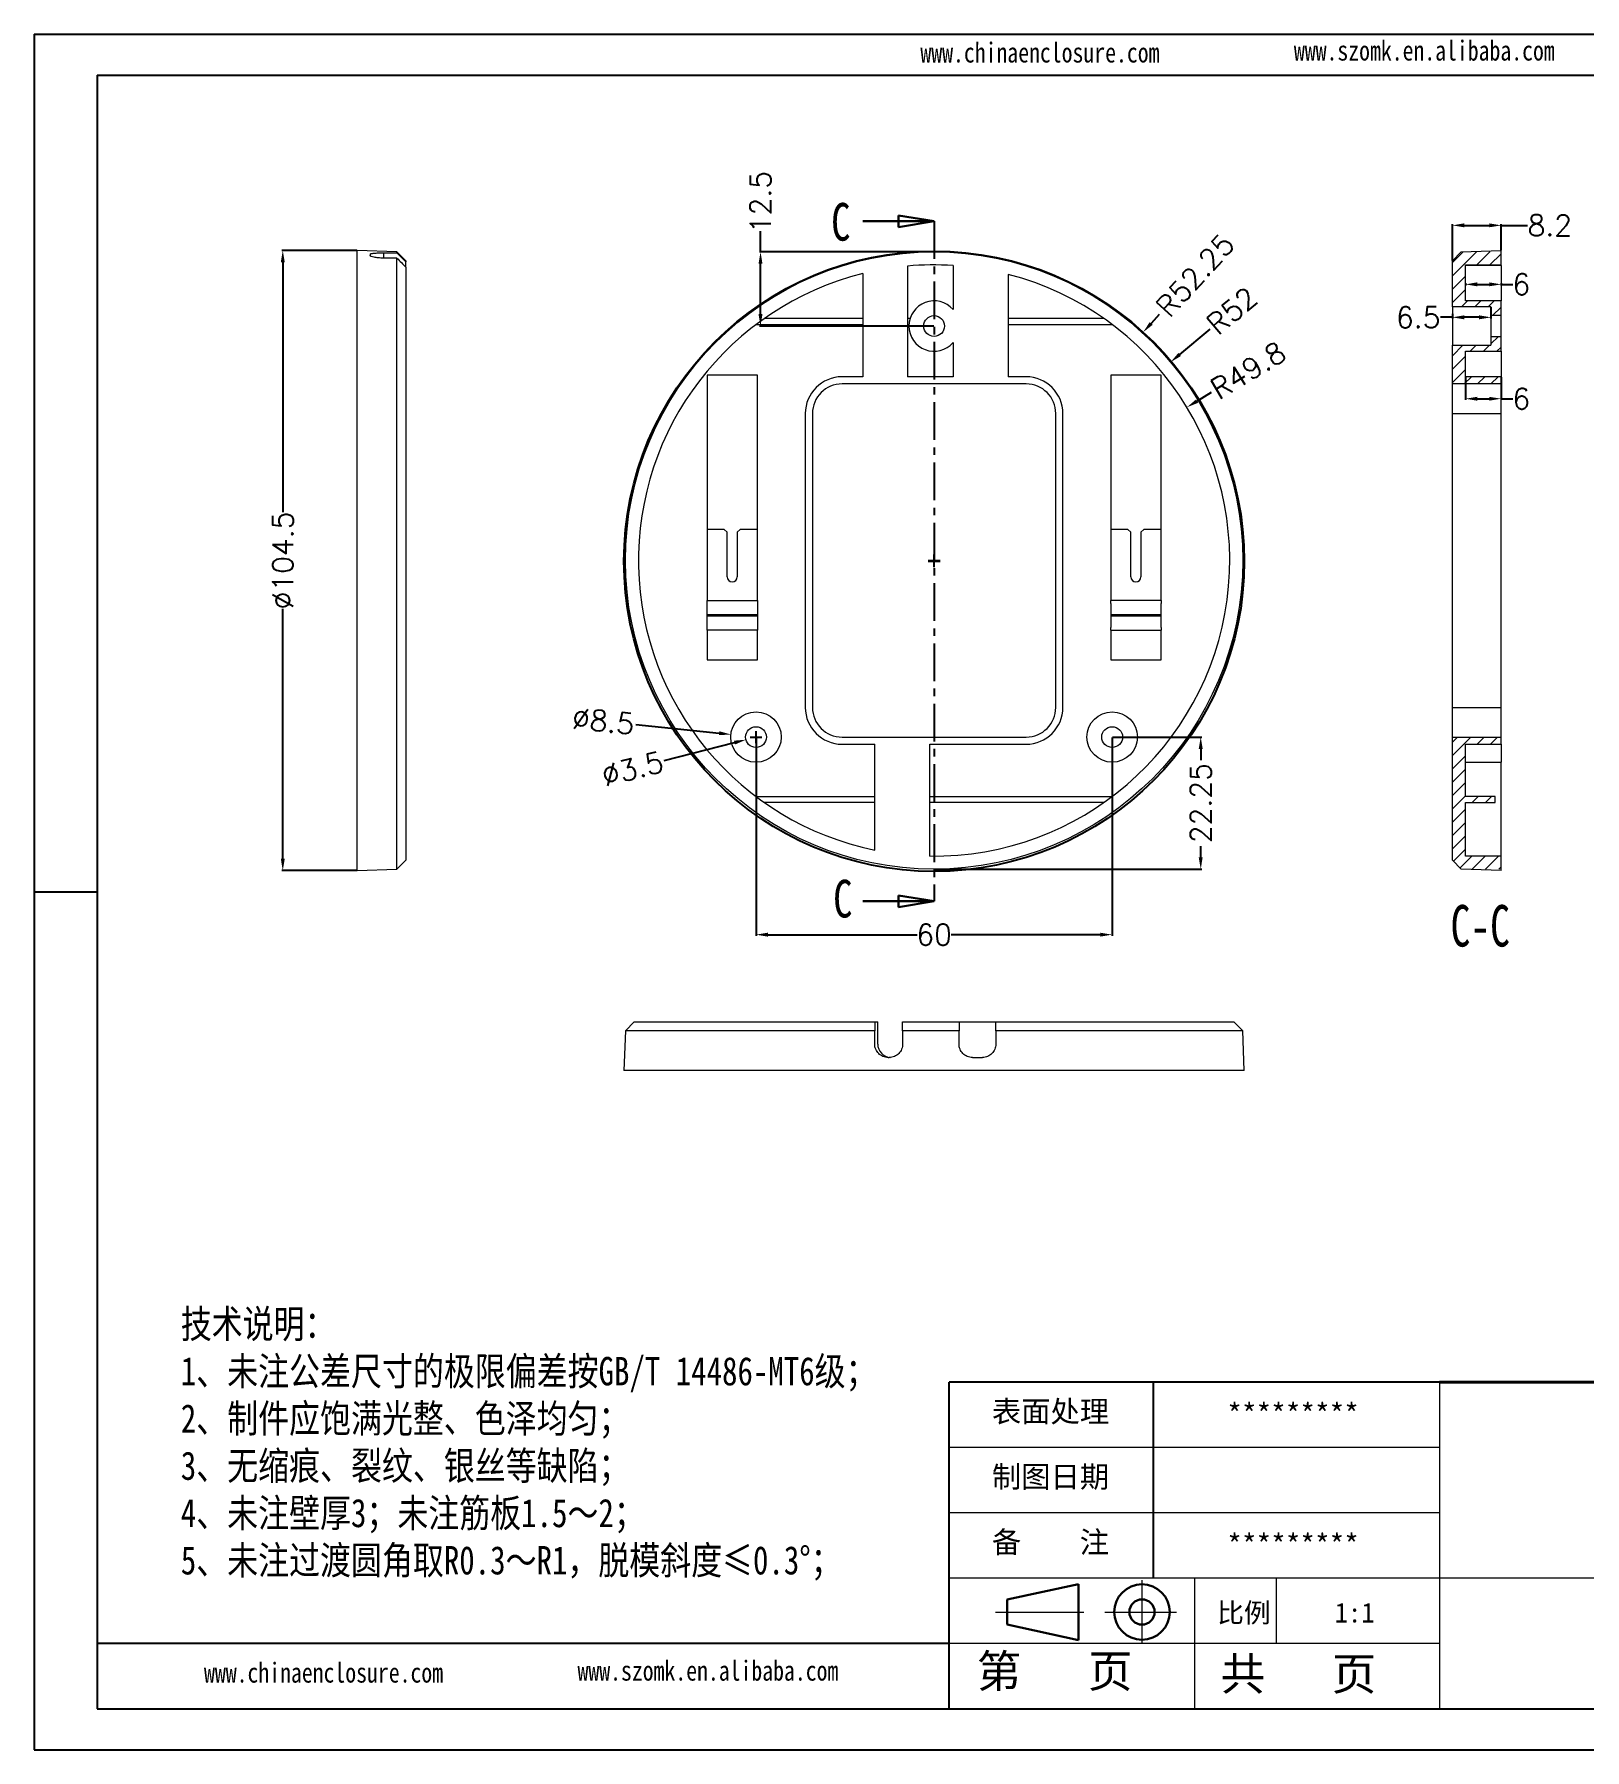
# Model space of a CAD drawing. Header units: inches. Extents: x 2104 to 3832, y 410 to 823.
# Drawn here: x 3423.5 to 3684.6, y 409.8 to 698.8 of the extents above; entities that cross this region are included whole.
import ezdxf

# ---------------------------------------------------------------- set-up
doc = ezdxf.new("R2010")
doc.units = ezdxf.units.IN
doc.linetypes.add('CENTER', pattern=[10.16, 6.35, -1.27, 1.27, -1.27])
doc.linetypes.add('CENTER2', pattern=[28.575, 19.05, -3.175, 3.175, -3.175])
doc.layers.add('文字', color=81, linetype='Continuous')
for name, color, linetype, lineweight in [('粗实线', 7, 'Continuous', 30), ('细实线', 3, 'Continuous', 9), ('细点划线', 2, 'CENTER2', 9)]:
    doc.layers.add(name, color=color, linetype=linetype, lineweight=lineweight)
doc.styles.add('SLDTEXTSTYLE0', font='TXT', dxfattribs={"width": 0.75})
doc.styles.add('SLDTEXTSTYLE3', font='TXT', dxfattribs={"width": 0.7})
doc.styles.get("Standard").update_dxf_attribs({"font": 'txt', "bigfont": 'gbcbig.shx'})
doc.styles.add('宋体', font='', dxfattribs={"width": 0.8, "height": 3.5})
doc.styles.get('宋体').set_extended_font_data('SimSun')
doc.dimstyles.new('3.5', dxfattribs={"dimtxt": 3.5, "dimasz": 2, "dimexe": 0.18, "dimexo": 0.0625, "dimgap": 0.25, "dimtad": 0, "dimzin": 12, "dimdsep": 46, "dimtxsty": 'Standard', "dimcen": 1, "dimclrd": 3, "dimclre": 3, "dimadec": 0, "dimazin": 0, "dimtfac": 1, "dimtofl": 0, "dimtmove": 0, "dimatfit": 3, "dimfxl": 1, "dimtolj": 1, "dimtzin": 0, "dimarcsym": 0})
pattern_1 = [(45, (-527.2351, 6e-14), (-1.122532, 1.122532), [])]

# ---------------------------------------------------------------- blocks, each defined once
blk = doc.blocks.new('_CLOSED')
at = {"color": 0, "linetype": 'ByBlock', "lineweight": -2}
for p, q in [((-1, 0.166667), (0, 0)), ((-1, 0.166667), (-1, -0.166667)), ((0, 0), (-1, -0.166667)), ((0, 0), (-1, 0))]:
    blk.add_line(p, q, dxfattribs=at)
blk = doc.blocks.new('*D51')
at = {"color": 3, "lineweight": -2}
for p, q in [((3545.04, 580.34), (3545.04, 546.93)), ((3605.04, 580.34), (3605.04, 546.93)), ((3547.04, 547.11), (3572.17, 547.11)), ((3603.04, 547.11), (3577.92, 547.11))]:
    blk.add_line(p, q, dxfattribs=at)
at = {"color": 3}
for points in [[(3547.04, 547.44), (3547.04, 546.78), (3545.04, 547.11)], [(3603.04, 547.44), (3603.04, 546.78), (3605.04, 547.11)]]:
    blk.add_solid(points, dxfattribs=at)
at = {"layer": 'Defpoints', "color": 0}
for p in [(3545.04, 580.4), (3605.04, 580.4), (3605.04, 547.11)]:
    blk.add_point(p, dxfattribs=at)
at = {"color": 0, "insert": (3575.04, 547.11), "char_height": 3.5, "attachment_point": 5}
blk.add_mtext('\\A1;60', dxfattribs=at)
blk = doc.blocks.new('*D52')
at = {"color": 3, "lineweight": -2}
for p, q in [((3605.1, 580.4), (3620.14, 580.4)), ((3619.96, 578.4), (3619.96, 576.52)), ((3619.96, 560.15), (3619.96, 562.02)), ((3575.1, 558.15), (3620.14, 558.15))]:
    blk.add_line(p, q, dxfattribs=at)
at = {"color": 3}
for points in [[(3619.62, 578.4), (3620.29, 578.4), (3619.96, 580.4)], [(3619.62, 560.15), (3620.29, 560.15), (3619.96, 558.15)]]:
    blk.add_solid(points, dxfattribs=at)
at = {"layer": 'Defpoints', "color": 0}
for p in [(3605.04, 580.4), (3575.04, 558.15), (3619.96, 558.15)]:
    blk.add_point(p, dxfattribs=at)
at = {"color": 0, "insert": (3619.96, 569.27), "char_height": 3.5, "attachment_point": 5, "rotation": 90}
blk.add_mtext('\\A1;22.25', dxfattribs=at)
blk = doc.blocks.new('*D53')
at = {"color": 3, "lineweight": -2}
for p, q in [((3545.8, 662.15), (3545.8, 665.61)), ((3574.98, 662.15), (3545.62, 662.15)), ((3545.8, 651.65), (3545.8, 660.15)), ((3574.98, 649.65), (3545.62, 649.65))]:
    blk.add_line(p, q, dxfattribs=at)
at = {"color": 3}
for points in [[(3545.47, 660.15), (3546.13, 660.15), (3545.8, 662.15)], [(3545.47, 651.65), (3546.13, 651.65), (3545.8, 649.65)]]:
    blk.add_solid(points, dxfattribs=at)
at = {"layer": 'Defpoints', "color": 0}
for p in [(3545.8, 662.15), (3575.04, 662.15), (3575.04, 649.65)]:
    blk.add_point(p, dxfattribs=at)
at = {"color": 0, "insert": (3545.8, 670.53), "char_height": 3.5, "attachment_point": 5, "rotation": 90}
blk.add_mtext('\\A1;12.5', dxfattribs=at)
blk = doc.blocks.new('*D55')
at = {"color": 3, "lineweight": -2}
for p, q in [((3524.78, 582.52), (3538.82, 581.05)), ((3545.04, 579.4), (3545.04, 581.4)), ((3544.04, 580.4), (3546.04, 580.4))]:
    blk.add_line(p, q, dxfattribs=at)
at = {"color": 3}
blk.add_solid([(3538.86, 581.38), (3538.79, 580.72), (3540.81, 580.84)], dxfattribs=at)
at = {"layer": 'Defpoints', "color": 0}
for p in [(3540.81, 580.84), (3549.27, 579.96)]:
    blk.add_point(p, dxfattribs=at)
at = {"color": 0, "insert": (3519.31, 583.09), "char_height": 3.5, "attachment_point": 5, "rotation": 354.0237}
blk.add_mtext('\\A1;∅8.5', dxfattribs=at)
blk = doc.blocks.new('*D56')
at = {"color": 3, "lineweight": -2}
for p, q in [((3545.04, 579.4), (3545.04, 581.4)), ((3529.55, 576.43), (3541.41, 579.47)), ((3544.04, 580.4), (3546.04, 580.4))]:
    blk.add_line(p, q, dxfattribs=at)
at = {"color": 3}
blk.add_solid([(3541.33, 579.79), (3541.49, 579.14), (3543.35, 579.96)], dxfattribs=at)
at = {"layer": 'Defpoints', "color": 0}
for p in [(3543.35, 579.96), (3546.74, 580.83)]:
    blk.add_point(p, dxfattribs=at)
at = {"color": 0, "insert": (3524.22, 575.06), "char_height": 3.5, "attachment_point": 5, "rotation": 14.3834}
blk.add_mtext('\\A1;∅3.5', dxfattribs=at)
blk = doc.blocks.new('*D120')
at = {"color": 3, "lineweight": -2}
for p, q in [((3662.35, 660.71), (3662.35, 666.79)), ((3664.35, 666.61), (3668.55, 666.61)), ((3670.55, 662.46), (3670.55, 666.79)), ((3670.55, 666.61), (3675.02, 666.61))]:
    blk.add_line(p, q, dxfattribs=at)
at = {"color": 3}
for points in [[(3664.35, 666.95), (3664.35, 666.28), (3662.35, 666.61)], [(3668.55, 666.95), (3668.55, 666.28), (3670.55, 666.61)]]:
    blk.add_solid(points, dxfattribs=at)
at = {"layer": 'Defpoints', "color": 0}
for p in [(3662.35, 666.61), (3670.55, 662.4), (3662.35, 660.65)]:
    blk.add_point(p, dxfattribs=at)
at = {"color": 0, "insert": (3678.77, 666.61), "char_height": 3.5, "attachment_point": 5}
blk.add_mtext('\\A1;8.2', dxfattribs=at)
blk = doc.blocks.new('*D121')
at = {"color": 3, "lineweight": -2}
for p, q in [((3477.78, 662.4), (3465.14, 662.4)), ((3465.32, 660.4), (3465.32, 618.27)), ((3465.32, 559.9), (3465.32, 602.02)), ((3477.78, 557.9), (3465.14, 557.9))]:
    blk.add_line(p, q, dxfattribs=at)
at = {"color": 3}
for points in [[(3464.99, 660.4), (3465.65, 660.4), (3465.32, 662.4)], [(3464.99, 559.9), (3465.65, 559.9), (3465.32, 557.9)]]:
    blk.add_solid(points, dxfattribs=at)
at = {"layer": 'Defpoints', "color": 0}
for p in [(3465.32, 662.4), (3477.85, 662.4), (3477.85, 557.9)]:
    blk.add_point(p, dxfattribs=at)
at = {"color": 0, "insert": (3465.32, 610.15), "char_height": 3.5, "attachment_point": 5, "rotation": 90}
blk.add_mtext('\\A1;%%C104.5', dxfattribs=at)
blk = doc.blocks.new('*D122')
at = {"color": 3, "lineweight": -2}
for p, q in [((3612.96, 651.57), (3611.61, 650.09)), ((3574.04, 610.02), (3576.04, 610.02)), ((3575.04, 609.02), (3575.04, 611.02))]:
    blk.add_line(p, q, dxfattribs=at)
at = {"color": 3}
blk.add_solid([(3611.36, 650.31), (3611.86, 649.86), (3610.26, 648.61)], dxfattribs=at)
at = {"layer": 'Defpoints', "color": 0}
for p in [(3610.26, 648.61), (3575.04, 610.02)]:
    blk.add_point(p, dxfattribs=at)
at = {"color": 0, "insert": (3619.03, 658.21), "char_height": 3.5, "attachment_point": 5, "rotation": 47.6168}
blk.add_mtext('\\A1;R52.25', dxfattribs=at)
blk = doc.blocks.new('*D123')
at = {"color": 3, "lineweight": -2}
for p, q in [((3621.47, 649.1), (3616.41, 644.85)), ((3574.04, 610.15), (3576.04, 610.15)), ((3575.04, 609.15), (3575.04, 611.15))]:
    blk.add_line(p, q, dxfattribs=at)
at = {"color": 3}
blk.add_solid([(3616.2, 645.11), (3616.63, 644.6), (3614.88, 643.57)], dxfattribs=at)
at = {"layer": 'Defpoints', "color": 0}
for p in [(3614.88, 643.57), (3575.04, 610.15)]:
    blk.add_point(p, dxfattribs=at)
at = {"color": 0, "insert": (3625.24, 652.25), "char_height": 3.5, "attachment_point": 5, "rotation": 39.9916}
blk.add_mtext('\\A1;R52', dxfattribs=at)
blk = doc.blocks.new('*D124')
at = {"color": 3, "lineweight": -2}
for p, q in [((3621.72, 638.44), (3619.34, 636.99)), ((3574.04, 610.15), (3576.04, 610.15)), ((3575.04, 609.15), (3575.04, 611.15))]:
    blk.add_line(p, q, dxfattribs=at)
at = {"color": 3}
blk.add_solid([(3619.17, 637.28), (3619.52, 636.71), (3617.63, 635.96)], dxfattribs=at)
at = {"layer": 'Defpoints', "color": 0}
for p in [(3617.63, 635.96), (3575.04, 610.15)]:
    blk.add_point(p, dxfattribs=at)
at = {"color": 0, "insert": (3627.93, 642.19), "char_height": 3.5, "attachment_point": 5, "rotation": 31.2123}
blk.add_mtext('\\A1;R49.8', dxfattribs=at)
blk = doc.blocks.new('*D125')
at = {"color": 3, "lineweight": -2}
for p, q in [((3664.55, 641.04), (3664.55, 637.22)), ((3670.55, 641.04), (3670.55, 637.22)), ((3666.55, 637.4), (3668.55, 637.4)), ((3670.55, 637.4), (3672.55, 637.4))]:
    blk.add_line(p, q, dxfattribs=at)
at = {"color": 3}
for points in [[(3666.55, 637.73), (3666.55, 637.07), (3664.55, 637.4)], [(3668.55, 637.73), (3668.55, 637.07), (3670.55, 637.4)]]:
    blk.add_solid(points, dxfattribs=at)
at = {"layer": 'Defpoints', "color": 0}
for p in [(3664.55, 641.1), (3670.55, 641.1), (3670.55, 637.4)]:
    blk.add_point(p, dxfattribs=at)
at = {"color": 0, "insert": (3673.97, 637.4), "char_height": 3.5, "attachment_point": 5}
blk.add_mtext('\\A1;6', dxfattribs=at)
blk = doc.blocks.new('*D126')
at = {"color": 3, "lineweight": -2}
for p, q in [((3664.55, 656.86), (3664.55, 656.49)), ((3666.55, 656.67), (3668.55, 656.67)), ((3670.55, 656.86), (3670.55, 656.49)), ((3670.55, 656.67), (3672.55, 656.67))]:
    blk.add_line(p, q, dxfattribs=at)
at = {"color": 3}
for points in [[(3666.55, 657.01), (3666.55, 656.34), (3664.55, 656.67)], [(3668.55, 657.01), (3668.55, 656.34), (3670.55, 656.67)]]:
    blk.add_solid(points, dxfattribs=at)
at = {"layer": 'Defpoints', "color": 0}
for p in [(3664.55, 656.92), (3670.55, 656.92), (3670.55, 656.67)]:
    blk.add_point(p, dxfattribs=at)
at = {"color": 0, "insert": (3673.97, 656.67), "char_height": 3.5, "attachment_point": 5}
blk.add_mtext('\\A1;6', dxfattribs=at)
blk = doc.blocks.new('*D127')
at = {"color": 3, "lineweight": -2}
for p, q in [((3662.35, 651.12), (3660.35, 651.12)), ((3662.35, 651.73), (3662.35, 650.94)), ((3666.85, 651.12), (3664.35, 651.12)), ((3668.85, 652.84), (3668.85, 650.94))]:
    blk.add_line(p, q, dxfattribs=at)
at = {"color": 3}
for points in [[(3664.35, 651.45), (3664.35, 650.78), (3662.35, 651.12)], [(3666.85, 651.45), (3666.85, 650.78), (3668.85, 651.12)]]:
    blk.add_solid(points, dxfattribs=at)
at = {"layer": 'Defpoints', "color": 0}
for p in [(3662.35, 651.79), (3662.35, 651.12), (3668.85, 652.9)]:
    blk.add_point(p, dxfattribs=at)
at = {"color": 0, "insert": (3656.6, 651.12), "char_height": 3.5, "attachment_point": 5}
blk.add_mtext('\\A1;6.5', dxfattribs=at)

msp = doc.modelspace()

# ---------------------------------------------------------------- hatches: boundary and pattern name
at = {"linetype": 'Continuous', "lineweight": 0}
h = msp.add_hatch(dxfattribs=at)
h.set_pattern_fill('ANSI31', color=4, scale=0.5, style=0)
h.set_pattern_definition(pattern_1)
h.paths.add_polyline_path([(3668.853, 651.399), (3670.553, 651.399), (3670.553, 653.899), (3664.553, 653.899), (3664.553, 659.949), (3670.553, 659.949), (3670.553, 662.149), (3663.853, 662.149), (3662.353, 660.649), (3662.353, 652.899), (3668.853, 652.899)], flags=0)
h = msp.add_hatch(dxfattribs=at)
h.set_pattern_fill('ANSI31', color=4, scale=0.5, style=0)
h.set_pattern_definition(pattern_1)
h.paths.add_polyline_path([(3670.553, 641.099), (3664.553, 641.099), (3664.553, 645.399), (3670.553, 645.399), (3670.553, 647.899), (3668.853, 647.899), (3668.853, 646.399), (3662.353, 646.399), (3662.353, 639.899), (3670.553, 639.899)], flags=0)
h = msp.add_hatch(dxfattribs=at)
h.set_pattern_fill('ANSI31', color=4, scale=0.5, style=0)
h.set_pattern_definition(pattern_1)
h.paths.add_polyline_path([(3664.553, 569.399), (3669.553, 569.399), (3669.553, 570.399), (3664.553, 570.399), (3664.553, 579.199), (3670.553, 579.199), (3670.553, 580.399), (3662.353, 580.399), (3662.353, 559.649), (3663.853, 558.149), (3670.553, 558.149), (3670.553, 560.349), (3664.553, 560.349)], flags=0)

# ---------------------------------------------------------------- linework, layer by layer
for p, q in [((3423.462, 698.799), (3832.193, 698.799)), ((3423.462, 698.799), (3423.462, 409.797)), ((3434.038, 691.918), (3825.312, 691.918)), ((3434.038, 691.918), (3434.038, 416.678)), ((3434.038, 554.298), (3423.462, 554.298)), ((3423.462, 543.595), (3423.462, 409.797)), ((3660.168, 471.726), (3577.596, 471.726)), ((3577.596, 416.678), (3577.596, 471.726)), ((3612.001, 438.698), (3612.001, 471.726)), ((3577.596, 427.688), (3434.038, 427.688)), ((3434.038, 416.678), (3825.312, 416.678)), ((3423.462, 409.797), (3832.193, 409.797)), ((3423.462, 409.797), (3612.689, 409.797))]:
    msp.add_line(p, q)
at = {"color": 7, "linetype": 'Continuous', "lineweight": 30}
for p, q in [((3563.041, 667.299), (3575.041, 667.299)), ((3563.041, 552.735), (3575.041, 552.735))]:
    msp.add_line(p, q, dxfattribs=at)
at = {"color": 1, "linetype": 'CENTER'}
msp.add_line((3575.041, 667.299), (3575.041, 552.735), dxfattribs=at)
at = {"color": 7, "linetype": 'Continuous', "lineweight": 15}
for p, q in [((3484.545, 662.149), (3477.845, 662.399)), ((3477.845, 610.149), (3477.845, 662.399)), ((3482.295, 661.979), (3484.545, 661.979)), ((3486.045, 660.649), (3484.545, 662.149)), ((3484.545, 661.979), (3484.545, 662.149)), ((3486.045, 660.474), (3484.545, 661.979)), ((3663.853, 662.149), (3662.353, 660.649)), ((3663.853, 662.149), (3670.553, 662.399)), ((3670.553, 659.949), (3670.553, 662.399)), ((3480.045, 661.747), (3480.045, 661.506)), ((3484.545, 661.098), (3482.295, 661.098)), ((3484.545, 558.149), (3484.545, 661.098)), ((3486.045, 660.649), (3486.045, 660.474)), ((3486.045, 659.566), (3486.045, 660.474)), ((3486.045, 659.566), (3486.045, 559.649)), ((3570.541, 659.745), (3570.541, 641.099)), ((3578.241, 659.846), (3578.241, 652.445)), ((3662.353, 652.899), (3662.353, 660.649)), ((3664.553, 659.949), (3670.553, 659.949)), ((3664.553, 653.899), (3664.553, 659.949)), ((3670.553, 659.846), (3664.553, 659.846)), ((3670.553, 659.846), (3670.553, 659.949)), ((3670.553, 659.846), (3670.553, 653.899)), ((3563.041, 658.481), (3563.041, 641.099)), ((3587.541, 658.354), (3587.541, 641.099)), ((3670.553, 653.899), (3664.553, 653.899)), ((3670.553, 651.399), (3670.553, 653.899)), ((3563.041, 650.899), (3546.414, 650.899)), ((3570.979, 650.899), (3570.541, 650.899)), ((3603.667, 650.899), (3587.541, 650.899)), ((3668.853, 652.899), (3662.353, 652.899)), ((3662.353, 652.899), (3662.353, 646.399)), ((3668.853, 652.899), (3668.853, 651.399)), ((3670.553, 651.399), (3668.853, 651.399)), ((3668.853, 651.399), (3668.853, 647.899)), ((3670.553, 647.899), (3670.553, 651.399)), ((3545.041, 649.899), (3563.041, 649.899)), ((3570.541, 649.899), (3570.798, 649.899)), ((3587.541, 649.899), (3605.041, 649.899)), ((3668.853, 647.899), (3668.853, 646.399)), ((3668.853, 647.899), (3670.553, 647.899)), ((3670.553, 645.399), (3670.553, 647.899)), ((3578.241, 646.852), (3578.241, 641.099)), ((3662.353, 639.899), (3662.353, 646.399)), ((3662.353, 646.399), (3668.853, 646.399)), ((3664.553, 645.399), (3670.553, 645.399)), ((3664.553, 641.099), (3664.553, 645.399)), ((3670.553, 645.399), (3670.553, 641.099)), ((3536.791, 641.399), (3536.791, 615.399)), ((3545.291, 641.399), (3536.791, 641.399)), ((3545.291, 615.399), (3545.291, 641.399)), ((3563.041, 641.099), (3559.541, 641.099)), ((3590.541, 639.899), (3559.541, 639.899)), ((3578.241, 641.099), (3570.541, 641.099)), ((3590.541, 641.099), (3587.541, 641.099)), ((3613.291, 641.399), (3604.791, 641.399)), ((3604.791, 641.399), (3604.791, 615.399)), ((3613.291, 615.399), (3613.291, 641.399)), ((3670.553, 639.899), (3662.353, 639.899)), ((3662.353, 634.899), (3662.353, 639.899)), ((3670.553, 641.099), (3664.553, 641.099)), ((3670.553, 639.899), (3670.553, 641.099)), ((3670.553, 634.899), (3670.553, 639.899)), ((3553.341, 634.899), (3553.341, 585.399)), ((3554.541, 634.899), (3554.541, 585.399)), ((3595.541, 585.399), (3595.541, 634.899)), ((3596.741, 585.399), (3596.741, 634.899)), ((3662.353, 634.899), (3670.553, 634.899)), ((3662.353, 585.399), (3662.353, 634.899)), ((3670.553, 585.399), (3670.553, 634.899)), ((3536.791, 615.399), (3536.791, 603.399)), ((3539.691, 615.399), (3536.791, 615.399)), ((3540.191, 614.899), (3539.691, 615.399)), ((3540.191, 607.399), (3540.191, 614.899)), ((3542.391, 615.399), (3541.891, 614.899)), ((3541.891, 614.899), (3541.891, 607.399)), ((3545.291, 615.399), (3542.391, 615.399)), ((3545.291, 603.399), (3545.291, 615.399)), ((3604.791, 615.399), (3604.791, 603.399)), ((3607.691, 615.399), (3604.791, 615.399)), ((3608.191, 614.899), (3607.691, 615.399)), ((3608.191, 607.399), (3608.191, 614.899)), ((3610.391, 615.399), (3609.891, 614.899)), ((3609.891, 614.899), (3609.891, 607.399)), ((3613.291, 615.399), (3610.391, 615.399)), ((3613.291, 603.399), (3613.291, 615.399)), ((3477.845, 557.899), (3477.845, 610.149)), ((3536.791, 603.399), (3545.291, 603.399)), ((3536.791, 602.925), (3536.791, 603.399)), ((3536.791, 598.872), (3536.791, 602.925)), ((3545.291, 603.399), (3545.291, 602.925)), ((3545.291, 602.925), (3545.291, 598.872)), ((3613.291, 603.399), (3604.791, 603.399)), ((3604.791, 602.925), (3604.791, 603.399)), ((3604.791, 602.925), (3604.791, 598.872)), ((3613.291, 603.399), (3613.291, 602.925)), ((3613.291, 598.872), (3613.291, 602.925)), ((3545.291, 600.999), (3536.791, 600.999)), ((3536.791, 600.799), (3545.291, 600.799)), ((3536.791, 598.399), (3536.791, 598.872)), ((3536.791, 598.399), (3536.791, 593.399)), ((3545.291, 598.399), (3536.791, 598.399)), ((3545.291, 598.872), (3545.291, 598.399)), ((3545.291, 593.399), (3545.291, 598.399)), ((3613.291, 600.999), (3604.791, 600.999)), ((3604.791, 600.799), (3613.291, 600.799)), ((3604.791, 598.399), (3604.791, 598.872)), ((3604.791, 598.399), (3604.791, 593.399)), ((3604.791, 598.399), (3613.291, 598.399)), ((3613.291, 598.872), (3613.291, 598.399)), ((3613.291, 593.399), (3613.291, 598.399)), ((3536.791, 593.399), (3545.291, 593.399)), ((3604.791, 593.399), (3613.291, 593.399)), ((3662.353, 585.399), (3670.553, 585.399)), ((3662.353, 580.399), (3662.353, 585.399)), ((3670.553, 580.399), (3670.553, 585.399)), ((3559.541, 580.399), (3590.541, 580.399)), ((3559.541, 579.199), (3565.041, 579.199)), ((3565.041, 561.363), (3565.041, 579.199)), ((3574.341, 579.199), (3590.541, 579.199)), ((3574.341, 560.353), (3574.341, 579.199)), ((3662.353, 559.649), (3662.353, 580.399)), ((3662.353, 580.399), (3670.553, 580.399)), ((3664.553, 579.199), (3670.553, 579.199)), ((3664.553, 570.399), (3664.553, 579.199)), ((3670.553, 579.199), (3670.553, 580.399)), ((3670.553, 579.199), (3670.553, 576.149)), ((3664.553, 576.149), (3670.553, 576.149)), ((3670.553, 560.099), (3670.553, 576.149)), ((3545.041, 570.399), (3565.041, 570.399)), ((3565.041, 569.399), (3546.414, 569.399)), ((3574.341, 570.399), (3605.041, 570.399)), ((3603.667, 569.399), (3574.341, 569.399)), ((3669.553, 570.399), (3664.553, 570.399)), ((3664.553, 560.349), (3664.553, 569.399)), ((3664.553, 569.399), (3669.553, 569.399)), ((3669.553, 569.399), (3669.553, 570.399)), ((3477.845, 557.899), (3484.545, 558.149)), ((3484.545, 558.149), (3486.045, 559.649)), ((3662.353, 559.649), (3663.853, 558.149)), ((3670.553, 557.899), (3663.853, 558.149)), ((3670.553, 560.349), (3664.553, 560.349)), ((3670.553, 557.899), (3670.553, 560.349)), ((3524.541, 532.431), (3523.041, 530.931)), ((3524.541, 532.431), (3565.041, 532.431)), ((3565.041, 532.431), (3565.541, 532.431)), ((3565.541, 528.681), (3565.541, 532.431)), ((3569.741, 530.931), (3569.741, 532.431)), ((3569.741, 532.431), (3579.241, 532.431)), ((3579.241, 532.431), (3579.241, 530.931)), ((3579.241, 532.431), (3585.441, 532.431)), ((3585.441, 532.431), (3625.541, 532.431)), ((3627.041, 530.931), (3625.541, 532.431)), ((3523.041, 530.931), (3522.791, 524.231)), ((3565.041, 530.931), (3523.041, 530.931)), ((3565.041, 528.681), (3565.041, 530.931)), ((3579.241, 530.931), (3569.741, 530.931)), ((3569.741, 530.931), (3569.741, 528.681)), ((3579.241, 528.681), (3579.241, 530.931)), ((3585.441, 530.931), (3585.441, 528.681)), ((3627.041, 530.931), (3585.441, 530.931)), ((3627.291, 524.231), (3627.041, 530.931)), ((3567.291, 526.431), (3567.491, 526.431)), ((3581.491, 526.431), (3583.191, 526.431)), ((3627.291, 524.231), (3522.791, 524.231))]:
    msp.add_line(p, q, dxfattribs=at)
at = {"color": 8, "linetype": 'Continuous', "lineweight": 15}
msp.add_line((3482.295, 661.979), (3482.295, 661.098), dxfattribs=at)
msp.add_circle((3575.041, 610.017), 52.25)
at = {"color": 7, "linetype": 'Continuous', "lineweight": 15}
for centre, radius in [((3575.041, 610.149), 52), ((3575.041, 649.649), 1.75), ((3545.041, 580.399), 4.25), ((3605.041, 580.399), 4.25), ((3545.041, 580.399), 1.75), ((3605.041, 580.399), 1.75)]:
    msp.add_circle(centre, radius, dxfattribs=at)
for centre, radius, start, end in [((3575.041, 610.149), 49.8, 86.31581, 95.1844), ((3575.041, 610.149), 49.8, 103.94343, 258.41607), ((3575.041, 610.149), 49.8, 269.19461, 75.46307), ((3575.041, 649.649), 4.25, 41.1542, 318.8458), ((3559.541, 634.899), 6.2, 90, 180), ((3559.541, 634.899), 5, 90, 180), ((3590.541, 634.899), 6.2, 0, 90), ((3590.541, 634.899), 5, 0, 90), ((3541.041, 607.399), 0.85, 180, 0), ((3609.041, 607.399), 0.85, 180, 0), ((3559.541, 585.399), 6.2, 180, 270), ((3559.541, 585.399), 5, 180, 270), ((3590.541, 585.399), 5, 270, 0), ((3590.541, 585.399), 6.2, 270, 0), ((3567.791, 528.681), 2.25, 180, 267.165)]:
    msp.add_arc(centre, radius, start, end, dxfattribs=at)
for points, knots in [([(3480.045, 661.747), (3480.045, 661.765), (3480.059, 661.783), (3480.116, 661.816), (3480.159, 661.832), (3480.271, 661.862), (3480.34, 661.875), (3480.502, 661.9), (3480.597, 661.911), (3480.804, 661.931), (3480.918, 661.939), (3481.163, 661.954), (3481.294, 661.96), (3481.701, 661.974), (3481.997, 661.979), (3482.295, 661.979)], [0, 0, 0, 0, 0.125, 0.125, 0.25, 0.25, 0.375, 0.375, 0.5, 0.5, 0.625, 0.625, 0.75, 0.75, 1, 1, 1, 1]), ([(3482.295, 661.098), (3482.145, 661.098), (3481.998, 661.101), (3481.709, 661.113), (3481.565, 661.122), (3481.292, 661.145), (3481.162, 661.158), (3480.918, 661.191), (3480.802, 661.209), (3480.493, 661.269), (3480.327, 661.315), (3480.16, 661.386), (3480.117, 661.41), (3480.059, 661.459), (3480.045, 661.482), (3480.045, 661.506)], [0, 0, 0, 0, 0.125, 0.125, 0.25, 0.25, 0.375, 0.375, 0.5, 0.5, 0.75, 0.75, 0.875, 0.875, 1, 1, 1, 1]), ([(3567.291, 526.431), (3567.143, 526.431), (3566.998, 526.446), (3566.711, 526.502), (3566.569, 526.545), (3566.298, 526.657), (3566.169, 526.725), (3565.925, 526.887), (3565.809, 526.982), (3565.601, 527.188), (3565.508, 527.301), (3565.343, 527.546), (3565.272, 527.678), (3565.102, 528.085), (3565.041, 528.382), (3565.041, 528.681)], [0, 0, 0, 0, 0.125, 0.125, 0.25, 0.25, 0.375, 0.375, 0.5, 0.5, 0.625, 0.625, 0.75, 0.75, 1, 1, 1, 1]), ([(3569.741, 528.681), (3569.741, 528.532), (3569.726, 528.386), (3569.669, 528.097), (3569.625, 527.954), (3569.512, 527.681), (3569.442, 527.551), (3569.278, 527.307), (3569.183, 527.191), (3568.871, 526.88), (3568.62, 526.713), (3568.08, 526.49), (3567.786, 526.431), (3567.491, 526.431)], [0, 0, 0, 0, 0.125, 0.125, 0.25, 0.25, 0.375, 0.375, 0.5, 0.5, 0.75, 0.75, 1, 1, 1, 1]), ([(3581.491, 526.431), (3581.343, 526.431), (3581.198, 526.446), (3580.911, 526.502), (3580.769, 526.545), (3580.497, 526.658), (3580.368, 526.726), (3580.123, 526.889), (3580.007, 526.984), (3579.799, 527.191), (3579.706, 527.304), (3579.541, 527.55), (3579.47, 527.681), (3579.301, 528.087), (3579.241, 528.383), (3579.241, 528.681)], [0, 0, 0, 0, 0.125, 0.125, 0.25, 0.25, 0.375, 0.375, 0.5, 0.5, 0.625, 0.625, 0.75, 0.75, 1, 1, 1, 1]), ([(3585.441, 528.681), (3585.441, 528.532), (3585.426, 528.384), (3585.368, 528.095), (3585.324, 527.951), (3585.21, 527.678), (3585.141, 527.549), (3584.976, 527.304), (3584.881, 527.189), (3584.569, 526.879), (3584.319, 526.713), (3583.915, 526.546), (3583.773, 526.503), (3583.485, 526.446), (3583.339, 526.431), (3583.191, 526.431)], [0, 0, 0, 0, 0.125, 0.125, 0.25, 0.25, 0.375, 0.375, 0.5, 0.5, 0.75, 0.75, 0.875, 0.875, 1, 1, 1, 1])]:
    msp.add_open_spline(points, degree=3, knots=knots, dxfattribs=at)
for points in [[(3484.545, 661.098), (3485.045, 660.587), (3485.545, 660.077), (3486.045, 659.566)], [(3565.041, 532.431), (3565.041, 531.932), (3565.041, 531.432), (3565.041, 530.931)], [(3585.441, 530.931), (3585.441, 531.432), (3585.441, 531.932), (3585.441, 532.431)]]:
    msp.add_open_spline(points, degree=3, dxfattribs=at)
at = {"layer": '粗实线', "color": 7, "lineweight": 40}
msp.add_line((3825.312, 471.726), (3660.168, 471.726), dxfattribs=at)
at = {"layer": '粗实线', "color": 7}
for p, q in [((3599.355, 437.668), (3587.326, 435.118)), ((3599.355, 437.668), (3599.355, 428.24)), ((3587.326, 435.118), (3587.326, 430.863)), ((3587.326, 430.863), (3599.355, 428.24))]:
    msp.add_line(p, q, dxfattribs=at)
for radius in [4.677, 2.127]:
    msp.add_circle((3610.062, 432.991), radius, dxfattribs=at)
at = {"layer": '细实线', "color": 7}
for p, q in [((3660.168, 471.726), (3660.168, 416.678)), ((3660.168, 460.717), (3577.596, 460.717)), ((3660.168, 449.707), (3577.596, 449.707)), ((3825.312, 438.698), (3577.596, 438.698)), ((3618.882, 438.698), (3618.882, 416.678)), ((3632.644, 438.698), (3632.644, 427.688)), ((3660.168, 427.688), (3577.596, 427.688))]:
    msp.add_line(p, q, dxfattribs=at)
at = {"layer": '细点划线', "color": 7}
for p, q in [((3610.062, 438.374), (3610.062, 427.688)), ((3585.408, 432.991), (3600.277, 432.991)), ((3603.807, 432.991), (3615.895, 432.991))]:
    msp.add_line(p, q, dxfattribs=at)

# ---------------------------------------------------------------- block references
at = {"color": 7, "linetype": 'Continuous', "lineweight": 30, "xscale": 6, "yscale": 6}
for p in [(3575.041, 667.299), (3575.041, 552.735)]:
    msp.add_blockref('_CLOSED', p, dxfattribs=at)

# ---------------------------------------------------------------- texts
at = {"color": 7, "linetype": 'Continuous', "char_height": 6.35, "attachment_point": 1, "style": 'SLDTEXTSTYLE0'}
for insert in [(3557.705, 670.386), (3558.042, 556.356)]:
    msp.add_mtext('C', dxfattribs=dict(at, insert=insert))
at = {"color": 0, "linetype": 'Continuous', "lineweight": 0, "insert": (3667.043, 552.11), "char_height": 7, "attachment_point": 2, "style": 'SLDTEXTSTYLE3'}
msp.add_mtext('C-C', dxfattribs=at)
at = {"char_height": 3.62069, "width": 2057.82218, "attachment_point": 1}
for s, insert in [('{\\fSimHei|b0|i0|c134|p49;表面处理}', (3584.777, 468.602)), ('{\\fSimHei|b0|i0|c134|p49;*********}', (3624.433, 468.136)), ('{\\fSimHei|b0|i0|c134|p49;制图日期}', (3584.777, 457.592)), ('{\\fSimHei|b0|i0|c134|p49;备    注}', (3584.777, 446.583)), ('{\\fSimHei|b0|i0|c134|p49;*********}', (3624.433, 446.117))]:
    msp.add_mtext(s, dxfattribs=dict(at, insert=insert))
at = {"layer": '文字', "color": 0, "attachment_point": 1, "style": '宋体'}
for s, insert, char_height, width in [('www.chinaenclosure.com', (3572.734, 697.412), 3.36404, 59.10304), ('www.szomk.en.alibaba.com', (3635.657, 697.745), 3.36404, 59.10304), ('{\\H1.111x;技术说明：\\P1、未注公差尺寸的极限偏差按GB/T 14486-MT6级；\\P2、制件应饱满光整、色泽均匀；\\P3、无缩痕、裂纹、银丝等缺陷；\\P4、未注壁厚3；未注筋板1.5～2；\\P5、未注过渡圆角取R0.3～R1，脱模斜度≤0.3%%D；}', (3448.139, 483.927), 4.30063, 156.64322), ('www.szomk.en.alibaba.com', (3514.972, 424.799), 3.36404, 59.10304), ('www.chinaenclosure.com', (3452.05, 424.466), 3.36404, 59.10304)]:
    msp.add_mtext(s, dxfattribs=dict(at, insert=insert, char_height=char_height, width=width))
at = {"layer": '细实线', "color": 7, "attachment_point": 1}
for s, insert, char_height, width in [('{\\fSimSun|b0|i0|c134|p54;比例}', (3622.736, 434.528), 3.30288, 14.49862), ('{\\fSimSun|b0|i0|c134|p54;1:1}', (3642.519, 434.528), 3.30288, 14.49862), ('{\\fSimSun|b0|i0|c134|p54;第   页}', (3582.229, 425.796), 5.5048, 41.286), ('{\\fSimSun|b0|i0|c134|p54; 共   页}', (3619.556, 425.328), 5.5048, 41.286)]:
    msp.add_mtext(s, dxfattribs=dict(at, insert=insert, char_height=char_height, width=width))

# ---------------------------------------------------------------- dimensions: what is measured, and where the dimension line sits
dim = msp.add_linear_dim(base=(3545.8, 662.149), p1=(3575.041, 649.649), p2=(3575.041, 662.149), angle=90, dimstyle='3.5')
dim.commit()
dim.dimension.update_dxf_attribs({"geometry": '*D53', "text_midpoint": (3545.8, 670.525), "dimtype": 160})
dim = msp.add_linear_dim(base=(3662.353, 666.613), p1=(3670.553, 662.399), p2=(3662.353, 660.649), dimstyle='3.5')
dim.commit()
dim.dimension.update_dxf_attribs({"geometry": '*D120', "text_midpoint": (3678.765, 666.613), "dimtype": 160})
dim = msp.add_radius_dim(center=(3575.041, 610.017), mpoint=(3610.262, 648.611), dimstyle='3.5')
dim.commit()
dim.dimension.update_dxf_attribs({"geometry": '*D122', "text_midpoint": (3619.025, 658.214)})
dim = msp.add_linear_dim(base=(3465.32, 662.399), p1=(3477.845, 557.899), p2=(3477.845, 662.399), angle=90, text='%%C<>', dimstyle='3.5')
dim.commit()
dim.dimension.update_dxf_attribs({"geometry": '*D121', "text_midpoint": (3465.32, 610.149)})
for base, p1, p2, picture, middle in [((3670.553, 656.673), (3664.553, 656.924), (3670.553, 656.924), '*D126', (3673.97, 656.673)), ((3662.353, 651.118), (3668.853, 652.899), (3662.353, 651.794), '*D127', (3656.603, 651.118)), ((3670.553, 637.399), (3664.553, 641.099), (3670.553, 641.099), '*D125', (3673.97, 637.399)), ((3605.041, 547.111), (3545.041, 580.399), (3605.041, 580.399), '*D51', (3575.041, 547.111))]:
    dim = msp.add_linear_dim(base=base, p1=p1, p2=p2, dimstyle='3.5')
    dim.commit()
    dim.dimension.update_dxf_attribs({"geometry": picture, "text_midpoint": middle})
for mpoint, picture, middle in [((3614.88, 643.568), '*D123', (3625.236, 652.255)), ((3617.633, 635.955), '*D124', (3627.926, 642.192))]:
    dim = msp.add_radius_dim(center=(3575.041, 610.149), mpoint=mpoint, dimstyle='3.5')
    dim.commit()
    dim.dimension.update_dxf_attribs({"geometry": picture, "text_midpoint": middle, "dimtype": 164})
for p1, p2, picture, middle in [((3549.268, 579.956), (3540.814, 580.841), '*D55', (3519.31, 583.092)), ((3546.736, 580.833), (3543.346, 579.964), '*D56', (3524.224, 575.06))]:
    dim = msp.add_diameter_dim_2p(p1=p1, p2=p2, dimstyle='3.5')
    dim.commit()
    dim.dimension.update_dxf_attribs({"geometry": picture, "text_midpoint": middle, "dimtype": 163})
dim = msp.add_linear_dim(base=(3619.955, 558.149), p1=(3605.041, 580.399), p2=(3575.041, 558.149), angle=90, dimstyle='3.5')
dim.commit()
dim.dimension.update_dxf_attribs({"geometry": '*D52', "text_midpoint": (3619.955, 569.274)})

doc.saveas('drawing.dxf')
